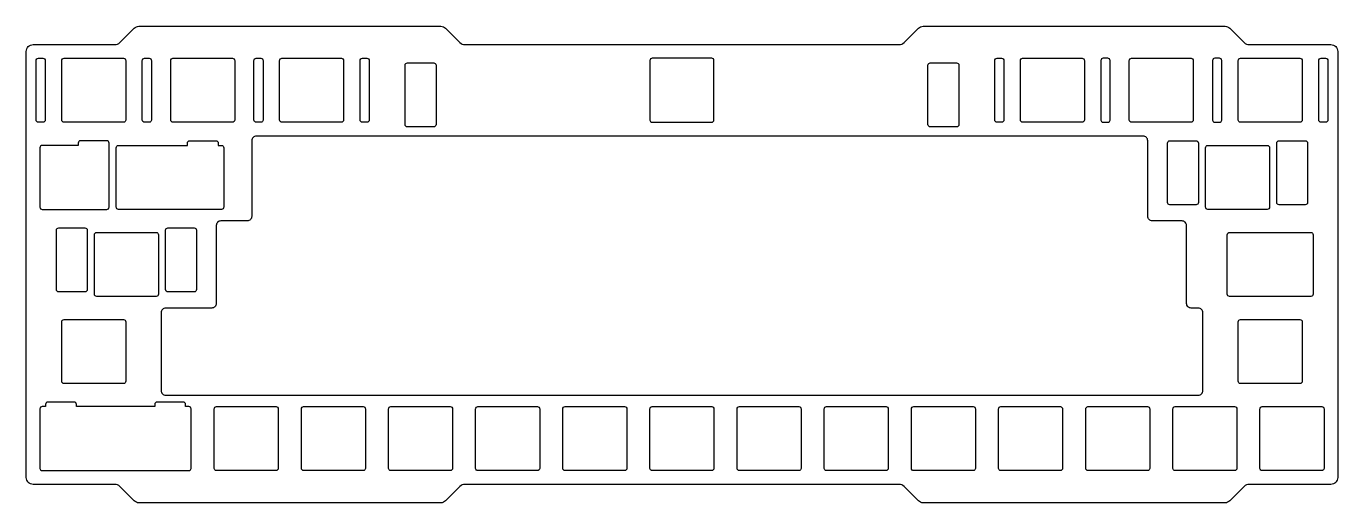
# Model space of a CAD drawing. Header units: millimetres. Extents: x -286 to 0, y -5 to 100.
import ezdxf

# ---------------------------------------------------------------- set-up
doc = ezdxf.new("R2010")
doc.units = ezdxf.units.MM
doc.layers.get('0').update_dxf_attribs({"linetype": 'CONTINUOUS'})

msp = doc.modelspace()

# ---------------------------------------------------------------- linework, layer by layer
for points in [[(-1.03, -0.48), (-18.9, -0.48, 0.198912), (-19.96, -0.92), (-23.11, -4.07, -0.198912), (-24.17, -4.51), (-90.13, -4.51, -0.198912), (-91.19, -4.07), (-94.34, -0.92, 0.198912), (-95.4, -0.48), (-190.35, -0.48, 0.198912), (-191.41, -0.92), (-194.56, -4.07, -0.198912), (-195.62, -4.51), (-261.58, -4.51, -0.198912), (-262.64, -4.07), (-265.79, -0.92, 0.198912), (-266.85, -0.48), (-284.73, -0.48, -0.414214), (-286.23, 1.02), (-286.23, 94.22, -0.414214), (-284.73, 95.72), (-266.85, 95.72, 0.198912), (-265.79, 96.16), (-262.64, 99.3, -0.198912), (-261.58, 99.74), (-195.62, 99.74, -0.198912), (-194.56, 99.3), (-191.41, 96.16, 0.198912), (-190.35, 95.72), (-95.4, 95.72, 0.198912), (-94.34, 96.16), (-91.19, 99.3, -0.198912), (-90.13, 99.74), (-24.17, 99.74, -0.198912), (-23.11, 99.3), (-19.96, 96.16, 0.198912), (-18.9, 95.72), (-1.03, 95.72, -0.414214), (0.47, 94.22), (0.47, 1.02, -0.414214)], [(-283.56, 78.72, -0.414214), (-284.06, 79.22), (-284.06, 92.22, -0.414214), (-283.56, 92.73), (-282.56, 92.73, -0.414214), (-282.06, 92.22), (-282.06, 79.22, -0.414214), (-282.56, 78.72)], [(-264.46, 79.22, -0.414214), (-264.96, 78.72), (-277.96, 78.72, -0.414214), (-278.46, 79.22), (-278.46, 92.22, -0.414214), (-277.96, 92.73), (-264.96, 92.73, -0.414214), (-264.46, 92.22)], [(-258.86, 79.22, -0.414214), (-259.36, 78.72), (-260.36, 78.72, -0.414214), (-260.86, 79.22), (-260.86, 92.22, -0.414214), (-260.36, 92.73), (-259.36, 92.73, -0.414214), (-258.86, 92.22)], [(-254.15, 78.72, -0.414214), (-254.65, 79.22), (-254.65, 92.22, -0.414214), (-254.15, 92.73), (-241.15, 92.73, -0.414214), (-240.65, 92.22), (-240.65, 79.22, -0.414214), (-241.15, 78.72)], [(-234.44, 79.22, -0.414214), (-234.94, 78.72), (-235.94, 78.72, -0.414214), (-236.44, 79.22), (-236.44, 92.22, -0.414214), (-235.94, 92.73), (-234.94, 92.73, -0.414214), (-234.44, 92.22)], [(-216.84, 79.22, -0.414214), (-217.34, 78.72), (-230.34, 78.72, -0.414214), (-230.84, 79.22), (-230.84, 92.22, -0.414214), (-230.34, 92.73), (-217.34, 92.73, -0.414214), (-216.84, 92.22)], [(-212.74, 78.72, -0.414214), (-213.24, 79.22), (-213.24, 92.22, -0.414214), (-212.74, 92.73), (-211.74, 92.73, -0.414214), (-211.24, 92.22), (-211.24, 79.22, -0.414214), (-211.74, 78.72)], [(-135.88, 79.22), (-135.88, 92.22, 0.414214), (-136.38, 92.73), (-149.38, 92.73, 0.414214), (-149.88, 92.22), (-149.88, 79.22, 0.414214), (-149.38, 78.72), (-136.38, 78.72, 0.414214)], [(-72.51, 79.22, -0.414214), (-73.01, 78.72), (-74.01, 78.72, -0.414214), (-74.51, 79.22), (-74.51, 92.22, -0.414214), (-74.01, 92.73), (-73.01, 92.73, -0.414214), (-72.51, 92.22)], [(-54.91, 79.22, -0.414214), (-55.41, 78.72), (-68.41, 78.72, -0.414214), (-68.91, 79.22), (-68.91, 92.22, -0.414214), (-68.41, 92.73), (-55.41, 92.73, -0.414214), (-54.91, 92.22)], [(-49.31, 79.22), (-49.31, 92.22, 0.414214), (-49.81, 92.73), (-50.81, 92.73, 0.414214), (-51.31, 92.22), (-51.31, 79.22, 0.414214), (-50.81, 78.72), (-49.81, 78.72, 0.414214)], [(-31.1, 79.22, -0.414214), (-31.6, 78.72), (-44.6, 78.72, -0.414214), (-45.1, 79.22), (-45.1, 92.22, -0.414214), (-44.6, 92.73), (-31.6, 92.73, -0.414214), (-31.1, 92.22)], [(-24.89, 79.22), (-24.89, 92.22, 0.414214), (-25.39, 92.73), (-26.39, 92.73, 0.414214), (-26.89, 92.22), (-26.89, 79.22, 0.414214), (-26.39, 78.72), (-25.39, 78.72, 0.414214)], [(-7.29, 79.22, -0.414214), (-7.79, 78.72), (-20.79, 78.72, -0.414214), (-21.29, 79.22), (-21.29, 92.22, -0.414214), (-20.79, 92.73), (-7.79, 92.73, -0.414214), (-7.29, 92.22)], [(-3.19, 78.72, -0.414214), (-3.69, 79.22), (-3.69, 92.22, -0.414214), (-3.19, 92.73), (-2.19, 92.73, -0.414214), (-1.69, 92.22), (-1.69, 79.22, -0.414214), (-2.19, 78.72)], [(-197.15, 91.72, -0.414214), (-196.65, 91.23), (-196.65, 78.22, -0.414214), (-197.15, 77.72), (-202.9, 77.72, -0.414214), (-203.4, 78.22), (-203.4, 91.23, -0.414214), (-202.9, 91.72)], [(-82.85, 91.72, -0.414214), (-82.35, 91.23), (-82.35, 78.22, -0.414214), (-82.85, 77.72), (-88.6, 77.72, -0.414214), (-89.1, 78.22), (-89.1, 91.23, -0.414214), (-88.6, 91.72)], [(-268.12, 60.17), (-268.12, 74.18, 0.414214), (-268.62, 74.67), (-274.37, 74.67, 0.414214), (-274.87, 74.18), (-274.87, 73.67), (-282.73, 73.67, 0.414214), (-283.23, 73.17), (-283.23, 60.17, 0.414214), (-282.73, 59.67), (-268.62, 59.67, 0.414214)], [(-243.03, 60.17, -0.414214), (-243.53, 59.67), (-266.06, 59.67, -0.414214), (-266.56, 60.17), (-266.56, 73.17, -0.414214), (-266.06, 73.67), (-250.99, 73.67), (-250.99, 74.18, -0.414214), (-250.49, 74.67), (-244.74, 74.67, -0.414214), (-244.24, 74.18), (-244.24, 73.67), (-243.53, 73.67, -0.414214), (-243.03, 73.17)], [(-256.76, 37.09), (-256.76, 20.04, 0.414214), (-255.76, 19.04), (-29.99, 19.04, 0.414214), (-28.99, 20.04), (-28.99, 37.09, 0.414214), (-29.99, 38.09), (-31.57, 38.09, -0.414214), (-32.57, 39.09), (-32.57, 56.14, 0.414214), (-33.57, 57.14), (-40.07, 57.14, -0.414214), (-41.07, 58.14), (-41.07, 74.69, 0.414214), (-42.07, 75.69), (-235.93, 75.69, 0.414214), (-236.93, 74.69), (-236.93, 58.14, -0.414214), (-237.93, 57.14), (-243.68, 57.14, 0.414214), (-244.68, 56.14), (-244.68, 39.09, -0.414214), (-245.68, 38.09), (-255.76, 38.09, 0.414214)], [(-29.99, 61.17, -0.414214), (-30.49, 60.67), (-36.24, 60.67, -0.414214), (-36.74, 61.17), (-36.74, 74.18, -0.414214), (-36.24, 74.67), (-30.49, 74.67, -0.414214), (-29.99, 74.18)], [(-6.12, 61.17, -0.414214), (-6.62, 60.67), (-12.37, 60.67, -0.414214), (-12.87, 61.17), (-12.87, 74.18, -0.414214), (-12.37, 74.67), (-6.62, 74.67, -0.414214), (-6.12, 74.18)], [(-14.43, 60.17, -0.414214), (-14.93, 59.67), (-27.93, 59.67, -0.414214), (-28.43, 60.17), (-28.43, 73.17, -0.414214), (-27.93, 73.67), (-14.93, 73.67, -0.414214), (-14.43, 73.17)], [(-272.88, 42.12, -0.414214), (-273.38, 41.63), (-279.13, 41.63, -0.414214), (-279.63, 42.12), (-279.63, 55.12, -0.414214), (-279.13, 55.62), (-273.38, 55.62, -0.414214), (-272.88, 55.12)], [(-257.32, 41.12, -0.414214), (-257.82, 40.62), (-270.82, 40.62, -0.414214), (-271.32, 41.12), (-271.32, 54.13, -0.414214), (-270.82, 54.62), (-257.82, 54.62, -0.414214), (-257.32, 54.13)], [(-249.01, 42.12, -0.414214), (-249.51, 41.63), (-255.26, 41.63, -0.414214), (-255.76, 42.12), (-255.76, 55.12, -0.414214), (-255.26, 55.62), (-249.51, 55.62, -0.414214), (-249.01, 55.12)], [(-4.91, 41.12, -0.414214), (-5.41, 40.62), (-23.17, 40.62, -0.414214), (-23.67, 41.12), (-23.67, 54.13, -0.414214), (-23.17, 54.62), (-5.41, 54.62, -0.414214), (-4.91, 54.13)], [(-277.96, 21.57, -0.414214), (-278.46, 22.07), (-278.46, 35.08, -0.414214), (-277.96, 35.58), (-264.96, 35.58, -0.414214), (-264.46, 35.08), (-264.46, 22.07, -0.414214), (-264.96, 21.57)], [(-20.79, 21.57, -0.414214), (-21.29, 22.07), (-21.29, 35.08, -0.414214), (-20.79, 35.58), (-7.79, 35.58, -0.414214), (-7.29, 35.08), (-7.29, 22.07, -0.414214), (-7.79, 21.57)], [(-258.14, 16.52), (-275.26, 16.52), (-275.26, 17.02, 0.414214), (-275.76, 17.52), (-281.51, 17.52, 0.414214), (-282.01, 17.02), (-282.01, 16.52), (-282.73, 16.52, 0.414214), (-283.23, 16.02), (-283.23, 3.02, 0.414214), (-282.73, 2.52), (-250.68, 2.52, 0.414214), (-250.18, 3.02), (-250.18, 16.02, 0.414214), (-250.68, 16.52), (-251.39, 16.52), (-251.39, 17.02, 0.414214), (-251.89, 17.52), (-257.64, 17.52, 0.414214), (-258.14, 17.02)], [(-231.12, 3.02, -0.414214), (-231.62, 2.52), (-244.63, 2.52, -0.414214), (-245.13, 3.02), (-245.13, 16.02, -0.414214), (-244.63, 16.52), (-231.62, 16.52, -0.414214), (-231.12, 16.02)], [(-212.07, 3.02, -0.414214), (-212.57, 2.52), (-225.58, 2.52, -0.414214), (-226.08, 3.02), (-226.08, 16.02, -0.414214), (-225.58, 16.52), (-212.57, 16.52, -0.414214), (-212.07, 16.02)], [(-193.03, 3.02, -0.414214), (-193.53, 2.52), (-206.53, 2.52, -0.414214), (-207.03, 3.02), (-207.03, 16.02, -0.414214), (-206.53, 16.52), (-193.53, 16.52, -0.414214), (-193.03, 16.02)], [(-173.98, 3.02, -0.414214), (-174.48, 2.52), (-187.47, 2.52, -0.414214), (-187.98, 3.02), (-187.98, 16.02, -0.414214), (-187.47, 16.52), (-174.48, 16.52, -0.414214), (-173.98, 16.02)], [(-154.93, 3.02, -0.414214), (-155.43, 2.52), (-168.43, 2.52, -0.414214), (-168.93, 3.02), (-168.93, 16.02, -0.414214), (-168.43, 16.52), (-155.43, 16.52, -0.414214), (-154.93, 16.02)], [(-135.88, 3.02, -0.414214), (-136.38, 2.52), (-149.38, 2.52, -0.414214), (-149.88, 3.02), (-149.88, 16.02, -0.414214), (-149.38, 16.52), (-136.38, 16.52, -0.414214), (-135.88, 16.02)], [(-116.83, 3.02, -0.414214), (-117.33, 2.52), (-130.32, 2.52, -0.414214), (-130.82, 3.02), (-130.82, 16.02, -0.414214), (-130.32, 16.52), (-117.33, 16.52, -0.414214), (-116.83, 16.02)], [(-111.28, 2.52, -0.414214), (-111.78, 3.02), (-111.78, 16.02, -0.414214), (-111.28, 16.52), (-98.28, 16.52, -0.414214), (-97.78, 16.02), (-97.78, 3.02, -0.414214), (-98.28, 2.52)], [(-78.72, 3.02, -0.414214), (-79.22, 2.52), (-92.22, 2.52, -0.414214), (-92.73, 3.02), (-92.73, 16.02, -0.414214), (-92.22, 16.52), (-79.22, 16.52, -0.414214), (-78.72, 16.02)], [(-59.68, 3.02, -0.414214), (-60.17, 2.52), (-73.17, 2.52, -0.414214), (-73.67, 3.02), (-73.67, 16.02, -0.414214), (-73.17, 16.52), (-60.17, 16.52, -0.414214), (-59.68, 16.02)], [(-40.62, 3.02, -0.414214), (-41.12, 2.52), (-54.13, 2.52, -0.414214), (-54.62, 3.02), (-54.62, 16.02, -0.414214), (-54.13, 16.52), (-41.12, 16.52, -0.414214), (-40.62, 16.02)], [(-35.08, 2.52, -0.414214), (-35.58, 3.02), (-35.58, 16.02, -0.414214), (-35.08, 16.52), (-22.08, 16.52, -0.414214), (-21.58, 16.02), (-21.58, 3.02, -0.414214), (-22.08, 2.52)], [(-2.52, 3.02, -0.414214), (-3.02, 2.52), (-16.02, 2.52, -0.414214), (-16.53, 3.02), (-16.53, 16.02, -0.414214), (-16.02, 16.52), (-3.02, 16.52, -0.414214), (-2.52, 16.02)]]:
    msp.add_lwpolyline(points, format="xyb", close=True)

doc.saveas('drawing.dxf')
